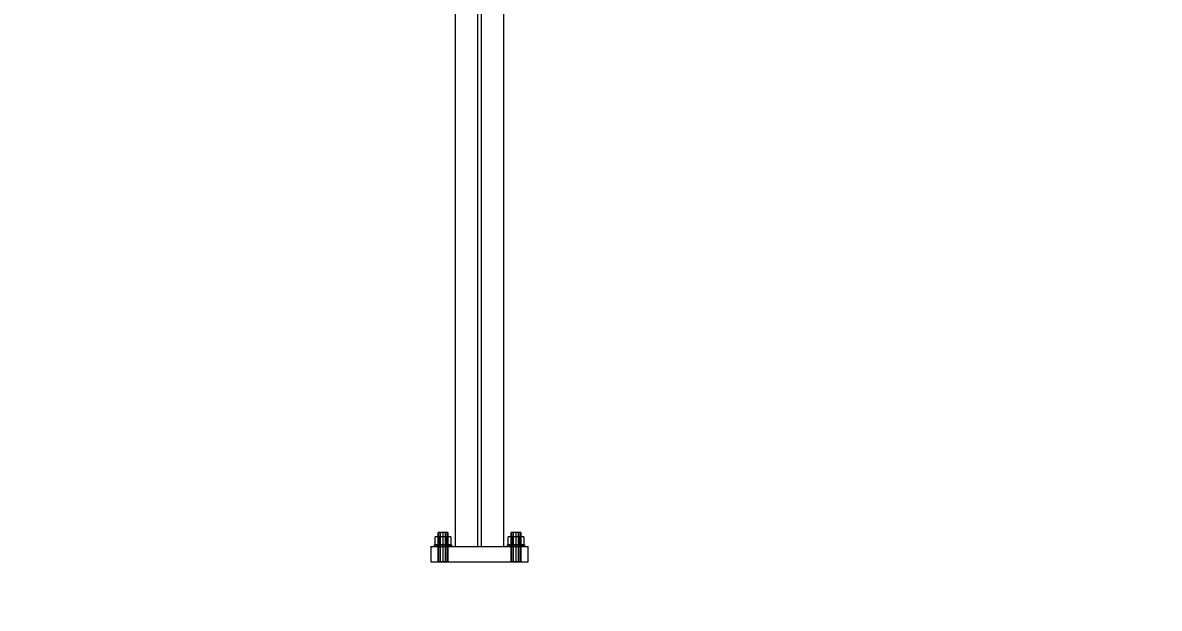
# Model space of a CAD drawing. Header units: millimetres. Extents: x -191664 to 191490, y -197311 to 10263.
# Drawn here: x 4532 to 6400, y -76 to 886 of the extents above; entities that cross this region are included whole.
import ezdxf

# ---------------------------------------------------------------- set-up
doc = ezdxf.new("R2010")
doc.units = ezdxf.units.MM
for name, color, linetype, lineweight in [('COTAS_ENVOLVENTE_P', 1, 'Continuous', 0), ('COTAS_P', 1, 'Continuous', 0), ('lateral_C01', 7, 'Continuous', 0)]:
    doc.layers.add(name, color=color, linetype=linetype, lineweight=lineweight)
doc.dimstyles.new('PLANTA_100', dxfattribs={"dimtxt": 250, "dimasz": 150, "dimexe": 150, "dimexo": 80, "dimgap": 100, "dimtad": 1, "dimtih": 1, "dimtoh": 1, "dimdec": 1, "dimdsep": 46, "dimcen": 0.09, "dimclrd": 1, "dimclre": 1, "dimclrt": 1, "dimadec": 0, "dimazin": 0, "dimtfac": 1, "dimtdec": 4, "dimtofl": 0, "dimtmove": 0, "dimatfit": 3, "dimfxl": 1, "dimtolj": 1, "dimtzin": 0, "dimarcsym": 0})

# ---------------------------------------------------------------- blocks, each defined once
blk = doc.blocks.new('*D4')
at = {"layer": 'COTAS_ENVOLVENTE_P', "color": 1, "lineweight": -2, "transparency": 16777216}
for p, q in [((0, -80), (0, -3250)), ((58855.1, -80), (58855.1, -3250)), ((150, -3100), (58705.1, -3100))]:
    blk.add_line(p, q, dxfattribs=at)
at = {"layer": 'COTAS_ENVOLVENTE_P', "color": 1, "transparency": 16777216}
for points in [[(150, -3075), (150, -3125), (0, -3100)], [(58705.1, -3075), (58705.1, -3125), (58855.1, -3100)]]:
    blk.add_solid(points, dxfattribs=at)
at = {"layer": 'Defpoints', "color": 0, "transparency": 16777216}
for p in [(0, 0), (58855.1, 0), (58855.1, -3100)]:
    blk.add_point(p, dxfattribs=at)
blk = doc.blocks.new('*D6')
at = {"layer": 'COTAS_P', "color": 1, "lineweight": -2, "transparency": 16777216}
for p, q in [((10918.9, 3565.8), (10640.4, 4390)), ((1835.3, 1255.9), (10546.3, 4199.9)), ((1923.7, 525.8), (1645.2, 1350))]:
    blk.add_line(p, q, dxfattribs=at)
at = {"layer": 'COTAS_P', "color": 1, "transparency": 16777216}
for points in [[(10538.3, 4223.6), (10554.3, 4176.2), (10688.4, 4247.9)], [(1827.3, 1279.6), (1843.3, 1232.2), (1693.2, 1207.9)]]:
    blk.add_solid(points, dxfattribs=at)
at = {"layer": 'Defpoints', "color": 0, "transparency": 16777216}
for p in [(10688.4, 4247.9), (10944.5, 3490.1), (1949.4, 450)]:
    blk.add_point(p, dxfattribs=at)
blk = doc.blocks.new('*D21')
at = {"layer": 'COTAS_P', "color": 1, "lineweight": -2, "transparency": 16777216}
for p, q in [((0, -80), (0, -2350)), ((58117.1, -80), (58117.1, -2350)), ((150, -2200), (57967.1, -2200))]:
    blk.add_line(p, q, dxfattribs=at)
at = {"layer": 'COTAS_P', "color": 1, "transparency": 16777216}
for points in [[(150, -2175), (150, -2225), (0, -2200)], [(57967.1, -2175), (57967.1, -2225), (58117.1, -2200)]]:
    blk.add_solid(points, dxfattribs=at)
at = {"layer": 'Defpoints', "color": 0, "transparency": 16777216}
for p in [(0, 0), (58117.1, 0), (58117.1, -2200)]:
    blk.add_point(p, dxfattribs=at)

msp = doc.modelspace()

# ---------------------------------------------------------------- linework, layer by layer
at = {"layer": 'lateral_C01', "color": 139, "true_color": 0x354b57}
for p, q in [((5242.44, 1111.07), (5242.44, 25)), ((5278.94, 1111.07), (5278.94, 25)), ((5285.94, 25), (5285.94, 1111.07)), ((5322.44, 25), (5322.44, 1111.07)), ((5242.44, 25), (5322.44, 25)), ((5278.94, 25), (5285.94, 25))]:
    msp.add_line(p, q, dxfattribs=at)
at = {"layer": 'lateral_C01', "color": 9, "true_color": 0xaebcc4}
for p, q in [((5216.04, 40.8), (5209.64, 40.8)), ((5209.64, 28), (5209.64, 40.8)), ((5215.51, 48), (5214.44, 48)), ((5214.44, 0), (5214.44, 48)), ((5218.44, 48), (5215.51, 48)), ((5215.51, 0), (5215.51, 48)), ((5228.84, 40.8), (5216.04, 40.8)), ((5216.04, 28), (5216.04, 40.8)), ((5222.44, 48), (5218.44, 48)), ((5218.44, 0), (5218.44, 48)), ((5226.44, 48), (5222.44, 48)), ((5222.44, 0), (5222.44, 48)), ((5229.37, 48), (5226.44, 48)), ((5226.44, 0), (5226.44, 48)), ((5235.24, 40.8), (5228.84, 40.8)), ((5228.84, 28), (5228.84, 40.8)), ((5230.44, 48), (5229.37, 48)), ((5229.37, 0), (5229.37, 48)), ((5230.44, 48), (5230.44, 0)), ((5235.24, 40.8), (5235.24, 28)), ((5336.04, 40.8), (5329.64, 40.8)), ((5329.64, 28), (5329.64, 40.8)), ((5335.51, 48), (5334.44, 48)), ((5334.44, 0), (5334.44, 48)), ((5338.44, 48), (5335.51, 48)), ((5335.51, 0), (5335.51, 48)), ((5348.84, 40.8), (5336.04, 40.8)), ((5336.04, 28), (5336.04, 40.8)), ((5342.44, 48), (5338.44, 48)), ((5338.44, 0), (5338.44, 48)), ((5346.44, 48), (5342.44, 48)), ((5342.44, 0), (5342.44, 48)), ((5349.37, 48), (5346.44, 48)), ((5346.44, 0), (5346.44, 48)), ((5355.24, 40.8), (5348.84, 40.8)), ((5348.84, 28), (5348.84, 40.8)), ((5350.44, 48), (5349.37, 48)), ((5349.37, 0), (5349.37, 48)), ((5350.44, 48), (5350.44, 0)), ((5355.24, 40.8), (5355.24, 28)), ((5209.5, 28), (5208.44, 28)), ((5208.44, 25), (5208.44, 28)), ((5209.5, 25), (5208.44, 25)), ((5212.54, 28), (5209.5, 28)), ((5209.5, 25), (5209.5, 28)), ((5212.54, 25), (5209.5, 25)), ((5216.04, 28), (5209.64, 28)), ((5217.08, 28), (5212.54, 28)), ((5212.54, 25), (5212.54, 28)), ((5217.08, 25), (5212.54, 25)), ((5228.84, 28), (5216.04, 28)), ((5222.44, 28), (5217.08, 28)), ((5217.08, 25), (5217.08, 28)), ((5222.44, 25), (5217.08, 25)), ((5227.8, 28), (5222.44, 28)), ((5222.44, 25), (5222.44, 28)), ((5227.8, 25), (5222.44, 25)), ((5232.34, 28), (5227.8, 28)), ((5227.8, 25), (5227.8, 28)), ((5232.34, 25), (5227.8, 25)), ((5228.84, 28), (5235.24, 28)), ((5235.37, 28), (5232.34, 28)), ((5232.34, 25), (5232.34, 28)), ((5235.37, 25), (5232.34, 25)), ((5236.44, 28), (5235.37, 28)), ((5235.37, 25), (5235.37, 28)), ((5235.37, 25), (5236.44, 25)), ((5236.44, 28), (5236.44, 25)), ((5329.5, 28), (5328.44, 28)), ((5328.44, 25), (5328.44, 28)), ((5329.5, 25), (5328.44, 25)), ((5332.54, 28), (5329.5, 28)), ((5329.5, 25), (5329.5, 28)), ((5332.54, 25), (5329.5, 25)), ((5336.04, 28), (5329.64, 28)), ((5337.08, 28), (5332.54, 28)), ((5332.54, 25), (5332.54, 28)), ((5337.08, 25), (5332.54, 25)), ((5348.84, 28), (5336.04, 28)), ((5342.44, 28), (5337.08, 28)), ((5337.08, 25), (5337.08, 28)), ((5342.44, 25), (5337.08, 25)), ((5347.8, 28), (5342.44, 28)), ((5342.44, 25), (5342.44, 28)), ((5347.8, 25), (5342.44, 25)), ((5352.34, 28), (5347.8, 28)), ((5347.8, 25), (5347.8, 28)), ((5352.34, 25), (5347.8, 25)), ((5348.84, 28), (5355.24, 28)), ((5355.37, 28), (5352.34, 28)), ((5352.34, 25), (5352.34, 28)), ((5355.37, 25), (5352.34, 25)), ((5356.44, 28), (5355.37, 28)), ((5355.37, 25), (5355.37, 28)), ((5355.37, 25), (5356.44, 25)), ((5356.44, 28), (5356.44, 25)), ((5215.51, 0), (5214.44, 0)), ((5218.44, 0), (5215.51, 0)), ((5222.44, 0), (5218.44, 0)), ((5226.44, 0), (5222.44, 0)), ((5229.37, 0), (5226.44, 0)), ((5229.37, 0), (5230.44, 0)), ((5335.51, 0), (5334.44, 0)), ((5338.44, 0), (5335.51, 0)), ((5342.44, 0), (5338.44, 0)), ((5346.44, 0), (5342.44, 0)), ((5349.37, 0), (5346.44, 0)), ((5349.37, 0), (5350.44, 0))]:
    msp.add_line(p, q, dxfattribs=at)
at = {"layer": 'lateral_C01', "color": 251, "true_color": 0x4e626d}
for p, q in [((5202.44, 25), (5362.44, 25)), ((5202.44, 25), (5202.44, 0)), ((5362.44, 0), (5362.44, 25)), ((5202.44, 0), (5362.44, 0))]:
    msp.add_line(p, q, dxfattribs=at)

# ---------------------------------------------------------------- dimensions: what is measured, and where the dimension line sits
at = {"layer": 'COTAS_ENVOLVENTE_P'}
dim = msp.add_aligned_dim(p1=(0, 0), p2=(58855.12, 0), distance=-3100, text='<> P', dimstyle='PLANTA_100', dxfattribs=at)
dim.commit()
dim.dimension.update_dxf_attribs({"geometry": '*D4', "text_midpoint": (29427.56, -3100)})
at = {"layer": 'COTAS_P'}
for p1, p2, distance, picture, middle in [((1949.36, 450), (10944.53, 3490.06), 800, '*D6', (6190.8, 2727.91)), ((0, 0), (58117.12, 0), -2200, '*D21', (29058.56, -2200))]:
    dim = msp.add_aligned_dim(p1=p1, p2=p2, distance=distance, text='<> P', dimstyle='PLANTA_100', dxfattribs=at)
    dim.commit()
    dim.dimension.update_dxf_attribs({"geometry": picture, "text_midpoint": middle})

doc.saveas('drawing.dxf')
